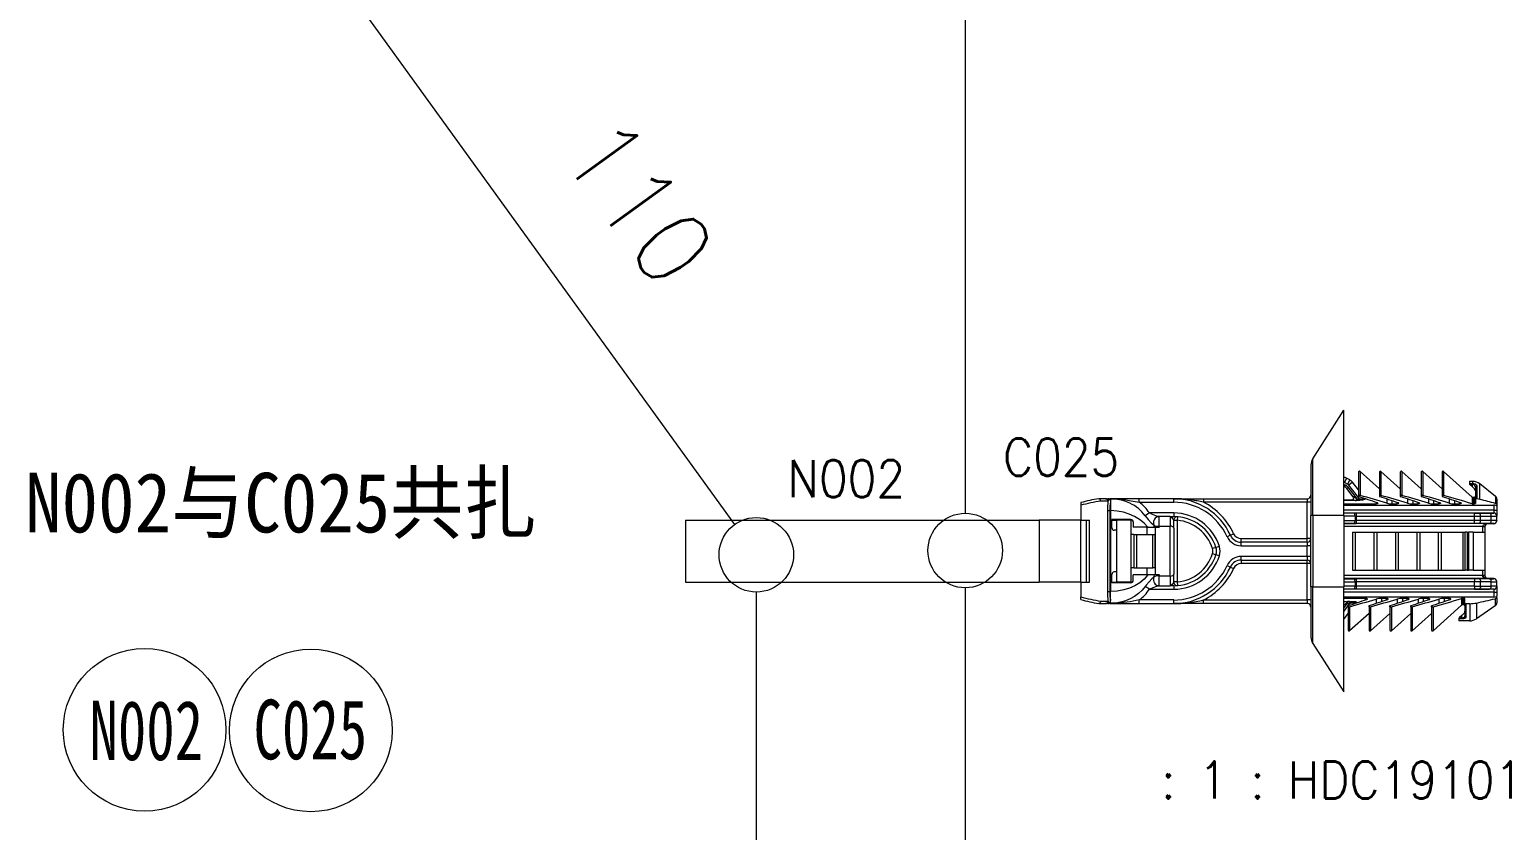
# Model space of a CAD drawing. Header units: inches. Extents: x 47316 to 59086, y 3141 to 11743.
# Drawn here: x 53202.3 to 53301.7, y 9866.9 to 9920.7 of the extents above; entities that cross this region are included whole.
import ezdxf

# ---------------------------------------------------------------- set-up
doc = ezdxf.new("R2010")
doc.units = ezdxf.units.IN
doc.header["$MEASUREMENT"] = 0
doc.styles.get("Standard").update_dxf_attribs({"font": ''})
doc.styles.get('Standard').set_extended_font_data('SimSun')
doc.linetypes.add('_VH_FELT_TAPE', pattern='A,0.4,-0.7,["FELT",Standard,S=0.3,R=0,X=-0.5,Y=-0.15],-0.7', length=1.8)

msp = doc.modelspace()

# ---------------------------------------------------------------- linework, layer by layer
at = {"color": 0, "linetype": '_VH_FELT_TAPE', "lineweight": 15, "ltscale": 5}
for p, q in [((53265.1, 9962.366), (53265.1, 9888.214)), ((53265.1, 9883.214), (53265.1, 9823.308))]:
    msp.add_line(p, q, dxfattribs=at)
at = {"color": 0, "lineweight": 15}
for p, q in [((53288.425, 9891.869), (53290.5, 9895.126)), ((53290.5, 9888.073), (53290.5, 9895.126)), ((53288.3, 9891.44), (53288.3, 9888.073)), ((53288.425, 9888.073), (53288.425, 9891.869)), ((53290.701, 9890.562), (53290.55, 9890.28)), ((53290.757, 9890.17), (53290.55, 9890.28)), ((53290.907, 9890.453), (53290.701, 9890.562)), ((53290.907, 9890.453), (53290.757, 9890.17)), ((53291.099, 9890.292), (53290.846, 9890.095)), ((53291.5, 9889.778), (53291.099, 9890.292)), ((53291.5, 9890.972), (53291.5, 9889.398)), ((53291.602, 9891.017), (53291.602, 9889.413)), ((53292.9, 9889.848), (53291.602, 9891.017)), ((53292.9, 9890.972), (53292.9, 9889.398)), ((53293.002, 9891.017), (53293.002, 9889.413)), ((53294.3, 9889.848), (53293.002, 9891.017)), ((53294.3, 9890.972), (53294.3, 9889.398)), ((53294.402, 9891.017), (53294.402, 9889.413)), ((53295.7, 9889.848), (53294.402, 9891.017)), ((53295.7, 9890.972), (53295.7, 9889.398)), ((53295.802, 9891.017), (53295.802, 9889.413)), ((53297.1, 9889.848), (53295.802, 9891.017)), ((53297.1, 9890.972), (53297.1, 9889.398)), ((53297.202, 9891.017), (53297.202, 9889.413)), ((53299.116, 9889.293), (53297.202, 9891.017)), ((53298.94, 9890.353), (53298.94, 9890.222)), ((53299.143, 9890.353), (53298.94, 9890.353)), ((53299.143, 9890.353), (53299.143, 9890.222)), ((53290.517, 9890.026), (53290.573, 9890.132)), ((53290.517, 9890.026), (53290.577, 9889.994)), ((53290.573, 9890.132), (53290.633, 9890.1)), ((53290.577, 9889.994), (53290.633, 9890.1)), ((53290.704, 9889.887), (53290.799, 9889.961)), ((53291.148, 9889.319), (53290.704, 9889.887)), ((53291.423, 9889.162), (53290.799, 9889.961)), ((53291.575, 9889.162), (53290.846, 9890.095)), ((53291.15, 9889.317), (53291.148, 9889.319)), ((53291.158, 9889.312), (53291.15, 9889.317)), ((53291.224, 9889.273), (53291.158, 9889.312)), ((53291.501, 9889.401), (53291.5, 9889.398)), ((53291.5, 9889.398), (53291.5, 9889.347)), ((53291.502, 9889.403), (53291.501, 9889.401)), ((53291.506, 9889.407), (53291.502, 9889.403)), ((53291.521, 9889.413), (53291.506, 9889.407)), ((53291.561, 9889.418), (53291.521, 9889.413)), ((53292.901, 9889.401), (53292.9, 9889.398)), ((53292.9, 9889.398), (53292.9, 9889.347)), ((53292.902, 9889.403), (53292.901, 9889.401)), ((53292.906, 9889.407), (53292.902, 9889.403)), ((53292.921, 9889.413), (53292.906, 9889.407)), ((53292.961, 9889.418), (53292.921, 9889.413)), ((53294.301, 9889.401), (53294.3, 9889.398)), ((53294.3, 9889.398), (53294.3, 9889.347)), ((53294.302, 9889.403), (53294.301, 9889.401)), ((53294.306, 9889.407), (53294.302, 9889.403)), ((53294.321, 9889.413), (53294.306, 9889.407)), ((53294.361, 9889.418), (53294.321, 9889.413)), ((53295.701, 9889.401), (53295.7, 9889.398)), ((53295.7, 9889.398), (53295.7, 9889.347)), ((53295.702, 9889.403), (53295.701, 9889.401)), ((53295.706, 9889.407), (53295.702, 9889.403)), ((53295.721, 9889.413), (53295.706, 9889.407)), ((53295.761, 9889.418), (53295.721, 9889.413)), ((53297.101, 9889.401), (53297.1, 9889.398)), ((53297.1, 9889.398), (53297.1, 9889.347)), ((53297.102, 9889.403), (53297.101, 9889.401)), ((53297.106, 9889.407), (53297.102, 9889.403)), ((53297.121, 9889.413), (53297.106, 9889.407)), ((53297.161, 9889.418), (53297.121, 9889.413)), ((53298.94, 9890.222), (53299.14, 9890.222)), ((53298.94, 9890.222), (53298.94, 9890.19)), ((53299.14, 9890.147), (53298.958, 9890.147)), ((53299.14, 9889.982), (53298.96, 9890.144)), ((53299.116, 9889.293), (53299.116, 9888.853)), ((53299.14, 9890.222), (53299.143, 9890.222)), ((53299.14, 9890.147), (53299.14, 9890.222)), ((53299.142, 9890.147), (53299.14, 9890.147)), ((53299.14, 9889.982), (53299.14, 9890.147)), ((53299.274, 9889.862), (53299.14, 9889.982)), ((53299.142, 9890.147), (53299.143, 9890.222)), ((53299.243, 9890.117), (53299.142, 9890.147)), ((53299.143, 9890.222), (53299.236, 9890.211)), ((53299.236, 9890.211), (53299.32, 9890.18)), ((53299.292, 9890.075), (53299.243, 9890.117)), ((53299.327, 9890.018), (53299.292, 9890.075)), ((53299.32, 9890.18), (53299.402, 9890.122)), ((53299.34, 9889.959), (53299.327, 9890.018)), ((53299.34, 9889.959), (53299.34, 9889.156)), ((53299.402, 9890.122), (53299.447, 9890.049)), ((53299.447, 9890.049), (53299.451, 9890.024)), ((53299.451, 9889.18), (53299.451, 9890.024)), ((53299.641, 9889.143), (53299.641, 9890.179)), ((53300.689, 9889.345), (53299.641, 9890.179)), ((53300.689, 9889.345), (53300.689, 9888.87)), ((53272.86, 9888.926), (53272.86, 9888.749)), ((53272.86, 9888.749), (53272.86, 9887.753)), ((53274.069, 9889.193), (53274.06, 9889.193)), ((53274.523, 9889.193), (53274.068, 9889.193)), ((53274.101, 9889.187), (53274.068, 9889.193)), ((53274.168, 9889.134), (53274.101, 9889.187)), ((53274.2, 9889.033), (53274.168, 9889.134)), ((53274.682, 9889.033), (53274.2, 9889.033)), ((53274.523, 9889.193), (53274.668, 9889.193)), ((53274.642, 9888.393), (53274.642, 9882.953)), ((53274.642, 9888.393), (53274.798, 9888.393)), ((53274.668, 9889.193), (53274.696, 9889.193)), ((53274.696, 9889.193), (53274.824, 9889.193)), ((53274.764, 9889.149), (53274.777, 9889.162)), ((53274.798, 9888.393), (53274.798, 9882.953)), ((53274.86, 9888.393), (53274.798, 9888.393)), ((53274.828, 9889.193), (53274.824, 9889.193)), ((53274.849, 9888.995), (53274.827, 9888.822)), ((53274.829, 9889.193), (53275.214, 9889.193)), ((53274.829, 9889.193), (53274.843, 9889.188)), ((53274.843, 9889.188), (53274.85, 9889.18)), ((53274.857, 9889.069), (53274.849, 9888.995)), ((53274.85, 9889.18), (53274.858, 9889.151)), ((53274.86, 9889.12), (53274.857, 9889.069)), ((53274.858, 9889.151), (53274.859, 9889.142)), ((53274.86, 9889.177), (53274.86, 9889.142)), ((53274.86, 9889.142), (53274.861, 9889.12)), ((53274.86, 9889.12), (53274.86, 9888.393)), ((53275.3, 9888.365), (53274.86, 9888.393)), ((53274.86, 9888.393), (53274.86, 9882.953)), ((53276.778, 9889.193), (53275.214, 9889.193)), ((53275.242, 9889.173), (53275.769, 9889.127)), ((53275.731, 9888.283), (53275.3, 9888.365)), ((53275.769, 9889.127), (53276.112, 9889.078)), ((53276.112, 9889.078), (53276.777, 9888.953)), ((53279.092, 9889.193), (53276.778, 9889.193)), ((53276.778, 9888.953), (53276.778, 9889.193)), ((53276.778, 9888.953), (53279.092, 9888.953)), ((53279.092, 9888.953), (53279.092, 9889.193)), ((53279.131, 9889.193), (53279.092, 9889.193)), ((53279.135, 9889.193), (53279.128, 9889.193)), ((53279.135, 9889.193), (53281.094, 9889.193)), ((53280.249, 9889.109), (53280.1, 9889.129)), ((53281.094, 9889.193), (53288.06, 9889.193)), ((53281.094, 9889.193), (53281.094, 9888.953)), ((53288.06, 9888.953), (53281.094, 9888.953)), ((53288.06, 9889.193), (53288.06, 9888.953)), ((53288.06, 9886.513), (53288.06, 9888.953)), ((53288.3, 9888.953), (53288.06, 9888.953)), ((53290.5, 9889.126), (53291.054, 9889.126)), ((53291.372, 9889.067), (53290.5, 9889.067)), ((53290.5, 9888.846), (53292.672, 9888.846)), ((53290.5, 9888.753), (53300.58, 9888.753)), ((53300.58, 9888.431), (53290.5, 9888.431)), ((53291.188, 9889.096), (53291.054, 9889.125)), ((53291.387, 9889.177), (53291.224, 9889.273)), ((53291.423, 9889.065), (53291.372, 9889.067)), ((53291.423, 9889.162), (53291.387, 9889.177)), ((53291.575, 9889.162), (53291.423, 9889.162)), ((53291.423, 9889.162), (53291.423, 9889.065)), ((53291.575, 9889.065), (53291.423, 9889.065)), ((53291.575, 9889.162), (53291.575, 9889.065)), ((53291.664, 9889.154), (53291.575, 9889.162)), ((53291.759, 9889.083), (53291.575, 9889.065)), ((53291.75, 9889.159), (53291.664, 9889.154)), ((53291.82, 9889.18), (53291.75, 9889.159)), ((53291.89, 9889.128), (53291.759, 9889.083)), ((53291.87, 9889.213), (53291.82, 9889.18)), ((53292.672, 9888.944), (53292.672, 9888.846)), ((53292.746, 9888.855), (53292.672, 9888.846)), ((53292.774, 9888.865), (53292.746, 9888.855)), ((53292.786, 9888.874), (53292.774, 9888.865)), ((53292.79, 9888.879), (53292.786, 9888.874)), ((53292.792, 9888.886), (53292.79, 9888.879)), ((53292.791, 9888.893), (53292.792, 9888.886)), ((53293.391, 9889.173), (53293.391, 9888.891)), ((53293.739, 9889.057), (53293.739, 9888.846)), ((53293.739, 9888.846), (53294.072, 9888.846)), ((53294.072, 9888.944), (53294.072, 9888.846)), ((53294.146, 9888.855), (53294.072, 9888.846)), ((53294.174, 9888.865), (53294.146, 9888.855)), ((53294.186, 9888.874), (53294.174, 9888.865)), ((53294.19, 9888.879), (53294.186, 9888.874)), ((53294.192, 9888.886), (53294.19, 9888.879)), ((53294.191, 9888.893), (53294.192, 9888.886)), ((53294.791, 9889.173), (53294.791, 9888.891)), ((53295.139, 9889.057), (53295.139, 9888.846)), ((53295.139, 9888.846), (53295.472, 9888.846)), ((53295.472, 9888.944), (53295.472, 9888.846)), ((53295.546, 9888.855), (53295.472, 9888.846)), ((53295.574, 9888.865), (53295.546, 9888.855)), ((53295.586, 9888.874), (53295.574, 9888.865)), ((53295.59, 9888.879), (53295.586, 9888.874)), ((53295.592, 9888.886), (53295.59, 9888.879)), ((53295.591, 9888.893), (53295.592, 9888.886)), ((53296.191, 9889.173), (53296.191, 9888.891)), ((53296.539, 9889.057), (53296.539, 9888.846)), ((53296.539, 9888.846), (53296.872, 9888.846)), ((53296.872, 9888.944), (53296.872, 9888.846)), ((53296.946, 9888.855), (53296.872, 9888.846)), ((53296.974, 9888.865), (53296.946, 9888.855)), ((53296.986, 9888.874), (53296.974, 9888.865)), ((53296.99, 9888.879), (53296.986, 9888.874)), ((53296.992, 9888.886), (53296.99, 9888.879)), ((53296.991, 9888.893), (53296.992, 9888.886)), ((53297.591, 9889.173), (53297.591, 9888.891)), ((53297.939, 9889.057), (53297.939, 9888.846)), ((53297.939, 9888.846), (53298.272, 9888.846)), ((53298.272, 9888.944), (53298.272, 9888.846)), ((53298.346, 9888.855), (53298.272, 9888.846)), ((53298.374, 9888.865), (53298.346, 9888.855)), ((53298.386, 9888.874), (53298.374, 9888.865)), ((53298.39, 9888.879), (53298.386, 9888.874)), ((53298.392, 9888.886), (53298.39, 9888.879)), ((53298.391, 9888.893), (53298.392, 9888.886)), ((53299.17, 9889.273), (53299.17, 9888.846)), ((53299.26, 9889.273), (53299.17, 9889.273)), ((53299.17, 9888.846), (53299.26, 9888.846)), ((53299.26, 9889.273), (53299.26, 9888.846)), ((53299.309, 9888.852), (53299.26, 9888.846)), ((53299.328, 9888.859), (53299.309, 9888.852)), ((53299.336, 9888.865), (53299.328, 9888.859)), ((53299.339, 9888.868), (53299.336, 9888.865)), ((53299.34, 9888.873), (53299.339, 9888.868)), ((53299.341, 9889.159), (53299.34, 9889.156)), ((53299.34, 9889.156), (53299.34, 9888.873)), ((53299.346, 9889.166), (53299.341, 9889.159)), ((53299.356, 9889.171), (53299.346, 9889.166)), ((53299.42, 9889.182), (53299.356, 9889.171)), ((53299.451, 9889.18), (53299.42, 9889.182)), ((53300.58, 9888.753), (53300.58, 9888.431)), ((53300.58, 9888.431), (53300.78, 9888.431)), ((53300.58, 9888.431), (53300.58, 9888.231)), ((53300.747, 9888.848), (53300.689, 9888.87)), ((53300.77, 9888.831), (53300.747, 9888.848)), ((53300.776, 9888.821), (53300.77, 9888.831)), ((53300.78, 9888.807), (53300.776, 9888.821)), ((53300.78, 9889.157), (53300.78, 9888.807)), ((53300.78, 9888.807), (53300.78, 9888.686)), ((53300.78, 9888.686), (53300.78, 9888.431)), ((53300.78, 9888.431), (53300.78, 9888.031)), ((53246.323, 9887.753), (53270.06, 9887.753)), ((53246.323, 9887.753), (53246.323, 9883.593)), ((53266.06, 9887.753), (53269.456, 9887.753)), ((53270.06, 9887.753), (53270.06, 9883.593)), ((53272.84, 9887.753), (53270.06, 9887.753)), ((53272.84, 9887.753), (53272.84, 9883.593)), ((53272.84, 9887.753), (53273.231, 9887.753)), ((53273.231, 9887.753), (53273.433, 9887.753)), ((53273.231, 9883.593), (53273.231, 9887.753)), ((53273.433, 9883.593), (53273.433, 9887.753)), ((53274.94, 9887.233), (53274.94, 9887.793)), ((53276.22, 9887.793), (53274.94, 9887.793)), ((53274.94, 9887.753), (53275.26, 9887.753)), ((53276.22, 9887.753), (53275.26, 9887.753)), ((53275.26, 9887.753), (53275.26, 9883.593)), ((53276.112, 9888.162), (53275.731, 9888.283)), ((53276.472, 9888), (53276.112, 9888.162)), ((53276.22, 9887.753), (53276.22, 9883.593)), ((53276.38, 9887.633), (53276.38, 9887.273)), ((53276.805, 9887.797), (53276.472, 9888)), ((53277.104, 9887.554), (53276.805, 9887.797)), ((53277.364, 9887.273), (53277.104, 9887.554)), ((53277.459, 9888.233), (53277.175, 9888.049)), ((53277.175, 9888.049), (53277.37, 9887.803)), ((53277.37, 9887.803), (53277.575, 9887.583)), ((53279.092, 9888.233), (53277.459, 9888.233)), ((53277.674, 9888.125), (53277.459, 9888.233)), ((53277.575, 9887.583), (53277.71, 9887.462)), ((53277.9, 9888.042), (53277.674, 9888.125)), ((53277.71, 9887.462), (53277.761, 9887.428)), ((53278.057, 9888.001), (53277.9, 9888.042)), ((53278.116, 9887.993), (53278.057, 9888.001)), ((53278.86, 9887.993), (53278.116, 9887.993)), ((53278.116, 9887.593), (53278.116, 9887.993)), ((53278.116, 9887.353), (53278.116, 9887.593)), ((53278.116, 9887.353), (53278.86, 9887.353)), ((53278.86, 9887.993), (53279.092, 9887.993)), ((53278.86, 9887.993), (53278.86, 9887.593)), ((53278.86, 9887.993), (53278.884, 9887.988)), ((53278.86, 9887.593), (53278.86, 9887.353)), ((53278.86, 9885.673), (53278.86, 9887.353)), ((53278.884, 9887.988), (53278.931, 9887.955)), ((53278.931, 9887.955), (53278.976, 9887.906)), ((53278.976, 9887.906), (53279.088, 9887.767)), ((53279.088, 9887.767), (53279.099, 9887.748)), ((53279.092, 9888.233), (53279.092, 9887.993)), ((53279.099, 9887.748), (53279.1, 9887.741)), ((53279.1, 9887.593), (53279.1, 9887.741)), ((53279.1, 9887.741), (53279.34, 9887.741)), ((53279.1, 9887.209), (53279.1, 9887.593)), ((53279.34, 9887.741), (53279.362, 9887.981)), ((53279.34, 9883.604), (53279.34, 9887.741)), ((53288.3, 9883.273), (53288.3, 9888.073)), ((53288.425, 9888.073), (53288.3, 9888.073)), ((53288.425, 9888.073), (53288.425, 9883.273)), ((53290.5, 9888.073), (53288.425, 9888.073)), ((53300.58, 9888.231), (53290.5, 9888.231)), ((53291.246, 9888.219), (53290.5, 9888.218)), ((53290.5, 9888.073), (53290.5, 9883.273)), ((53291.264, 9888.019), (53290.5, 9888.018)), ((53290.5, 9887.733), (53291.264, 9887.732)), ((53290.5, 9887.533), (53291.246, 9887.532)), ((53300.18, 9887.52), (53290.5, 9887.52)), ((53299.82, 9887.32), (53290.5, 9887.32)), ((53291.336, 9888.219), (53291.246, 9888.219)), ((53291.246, 9887.532), (53291.336, 9887.532)), ((53291.336, 9888.019), (53291.264, 9888.019)), ((53291.264, 9888.019), (53291.264, 9887.732)), ((53291.264, 9887.732), (53291.336, 9887.732)), ((53299.271, 9888.219), (53291.336, 9888.219)), ((53291.336, 9888.219), (53291.336, 9888.019)), ((53291.336, 9888.019), (53299.27, 9888.019)), ((53291.336, 9888.019), (53291.336, 9887.732)), ((53299.27, 9887.732), (53291.336, 9887.732)), ((53291.336, 9887.732), (53291.336, 9887.532)), ((53299.271, 9887.532), (53291.336, 9887.532)), ((53299.27, 9888.019), (53299.27, 9888.219)), ((53299.27, 9888.019), (53299.694, 9888.02)), ((53299.27, 9887.732), (53299.27, 9888.019)), ((53299.27, 9887.532), (53299.27, 9887.732)), ((53299.694, 9887.731), (53299.27, 9887.732)), ((53299.271, 9888.219), (53299.588, 9888.22)), ((53299.588, 9887.531), (53299.271, 9887.532)), ((53299.588, 9888.22), (53300.298, 9888.223)), ((53300.298, 9887.527), (53299.588, 9887.531)), ((53299.694, 9888.019), (53300.404, 9888.023)), ((53299.694, 9887.731), (53299.694, 9888.019)), ((53300.404, 9887.727), (53299.694, 9887.731)), ((53299.82, 9887.32), (53299.868, 9887.418)), ((53299.82, 9887.32), (53299.98, 9887.318)), ((53299.82, 9887.319), (53299.82, 9887.317)), ((53299.82, 9887.317), (53299.82, 9886.953)), ((53299.82, 9887.317), (53299.98, 9887.317)), ((53299.868, 9887.418), (53299.927, 9887.461)), ((53299.927, 9887.461), (53299.969, 9887.481)), ((53299.98, 9887.318), (53299.98, 9887.317)), ((53299.98, 9887.317), (53299.98, 9886.953)), ((53300.18, 9887.52), (53300.18, 9887.513)), ((53300.58, 9887.513), (53300.18, 9887.513)), ((53300.329, 9888.214), (53300.298, 9888.223)), ((53300.372, 9888.165), (53300.329, 9888.214)), ((53300.396, 9888.099), (53300.372, 9888.165)), ((53300.404, 9888.023), (53300.396, 9888.099)), ((53300.404, 9887.727), (53300.404, 9888.023)), ((53300.58, 9888.228), (53300.58, 9888.231)), ((53300.58, 9887.523), (53300.58, 9887.513)), ((53300.78, 9888.031), (53300.78, 9888.028)), ((53300.78, 9887.723), (53300.78, 9888.028)), ((53300.78, 9887.723), (53300.78, 9887.713)), ((53275.26, 9887.073), (53275.1, 9887.073)), ((53276.422, 9886.793), (53276.22, 9886.793)), ((53277.364, 9887.273), (53276.38, 9887.273)), ((53276.422, 9886.793), (53276.592, 9886.793)), ((53276.422, 9886.793), (53276.422, 9884.553)), ((53276.592, 9886.793), (53277.688, 9886.793)), ((53276.592, 9886.793), (53276.592, 9884.553)), ((53277.3, 9887.273), (53277.3, 9886.793)), ((53277.364, 9887.273), (53277.801, 9887.273)), ((53277.688, 9886.793), (53277.847, 9886.793)), ((53277.688, 9884.553), (53277.688, 9886.793)), ((53277.801, 9887.273), (53278.138, 9887.273)), ((53277.847, 9884.553), (53277.847, 9886.793)), ((53277.86, 9884.073), (53277.86, 9887.273)), ((53279.1, 9887.209), (53279.1, 9885.673)), ((53282.894, 9886.742), (53282.676, 9886.643)), ((53282.894, 9886.742), (53283.113, 9886.841)), ((53283.623, 9886.513), (53288.06, 9886.513)), ((53283.623, 9886.273), (53283.623, 9886.513)), ((53288.06, 9886.273), (53288.06, 9886.513)), ((53288.3, 9886.513), (53288.06, 9886.513)), ((53291.088, 9886.953), (53291.282, 9886.953)), ((53291.088, 9886.953), (53291.088, 9884.393)), ((53291.282, 9886.953), (53292.732, 9886.953)), ((53291.282, 9886.953), (53291.282, 9884.393)), ((53292.528, 9886.953), (53292.722, 9886.953)), ((53292.528, 9886.953), (53292.528, 9884.393)), ((53292.722, 9886.953), (53294.172, 9886.953)), ((53292.722, 9886.953), (53292.722, 9884.393)), ((53292.732, 9886.953), (53292.932, 9886.953)), ((53293.968, 9886.953), (53294.162, 9886.953)), ((53293.968, 9886.953), (53293.968, 9884.393)), ((53294.162, 9886.953), (53295.612, 9886.953)), ((53294.162, 9886.953), (53294.162, 9884.393)), ((53294.172, 9886.953), (53294.372, 9886.953)), ((53295.408, 9886.953), (53295.602, 9886.953)), ((53295.408, 9886.953), (53295.408, 9884.393)), ((53295.602, 9886.953), (53297.052, 9886.953)), ((53295.602, 9886.953), (53295.602, 9884.393)), ((53295.612, 9886.953), (53295.812, 9886.953)), ((53296.848, 9886.953), (53297.042, 9886.953)), ((53296.848, 9886.953), (53296.848, 9884.393)), ((53297.042, 9886.953), (53298.492, 9886.953)), ((53297.042, 9886.953), (53297.042, 9884.393)), ((53297.052, 9886.953), (53297.252, 9886.953)), ((53298.492, 9886.953), (53298.664, 9886.953)), ((53298.492, 9886.953), (53298.492, 9884.393)), ((53298.78, 9886.953), (53298.664, 9886.953)), ((53298.664, 9884.393), (53298.664, 9886.953)), ((53298.78, 9886.953), (53298.882, 9886.953)), ((53298.78, 9886.953), (53298.78, 9884.393)), ((53299.18, 9886.953), (53298.882, 9886.953)), ((53298.882, 9886.953), (53298.882, 9884.393)), ((53299.18, 9886.953), (53299.98, 9886.953)), ((53299.18, 9886.953), (53299.18, 9884.393)), ((53299.98, 9886.953), (53299.98, 9884.393)), ((53278.86, 9883.993), (53278.86, 9885.673)), ((53279.1, 9885.673), (53279.1, 9884.137)), ((53281.929, 9885.914), (53281.7, 9885.841)), ((53281.7, 9885.504), (53281.929, 9885.432)), ((53282.158, 9885.986), (53281.929, 9885.914)), ((53282.158, 9885.36), (53281.929, 9885.432)), ((53283.623, 9886.033), (53283.623, 9886.273)), ((53288.06, 9886.273), (53283.623, 9886.273)), ((53283.623, 9886.033), (53288.06, 9886.033)), ((53288.06, 9885.313), (53283.623, 9885.313)), ((53283.623, 9885.073), (53283.623, 9885.313)), ((53288.06, 9886.273), (53288.06, 9886.033)), ((53288.06, 9885.313), (53288.06, 9886.033)), ((53288.3, 9886.033), (53288.06, 9886.033)), ((53288.06, 9885.313), (53288.06, 9885.073)), ((53288.3, 9885.313), (53288.06, 9885.313)), ((53276.422, 9884.553), (53276.22, 9884.553)), ((53276.422, 9884.553), (53276.592, 9884.553)), ((53276.592, 9884.553), (53277.688, 9884.553)), ((53277.3, 9884.553), (53277.3, 9884.073)), ((53277.847, 9884.553), (53277.688, 9884.553)), ((53282.676, 9884.702), (53282.894, 9884.603)), ((53282.894, 9884.603), (53283.113, 9884.504)), ((53283.623, 9885.073), (53288.06, 9885.073)), ((53283.623, 9885.073), (53283.623, 9884.833)), ((53288.06, 9884.833), (53283.623, 9884.833)), ((53288.06, 9884.833), (53288.06, 9885.073)), ((53288.06, 9882.393), (53288.06, 9884.833)), ((53288.3, 9884.833), (53288.06, 9884.833)), ((53291.088, 9884.393), (53291.282, 9884.393)), ((53291.282, 9884.393), (53292.528, 9884.393)), ((53292.528, 9884.393), (53292.722, 9884.393)), ((53292.722, 9884.393), (53293.968, 9884.393)), ((53293.968, 9884.393), (53294.162, 9884.393)), ((53294.162, 9884.393), (53295.408, 9884.393)), ((53295.408, 9884.393), (53295.602, 9884.393)), ((53295.602, 9884.393), (53296.848, 9884.393)), ((53296.848, 9884.393), (53297.042, 9884.393)), ((53297.042, 9884.393), (53298.492, 9884.393)), ((53298.492, 9884.393), (53298.664, 9884.393)), ((53298.78, 9884.393), (53298.664, 9884.393)), ((53298.78, 9884.393), (53298.882, 9884.393)), ((53299.18, 9884.393), (53298.882, 9884.393)), ((53299.18, 9884.393), (53299.98, 9884.393)), ((53299.82, 9884.393), (53299.82, 9884.029)), ((53299.98, 9884.393), (53299.98, 9884.029)), ((53246.323, 9883.593), (53270.06, 9883.593)), ((53272.84, 9883.593), (53270.06, 9883.593)), ((53272.84, 9883.593), (53273.231, 9883.593)), ((53272.86, 9883.593), (53272.86, 9882.596)), ((53273.231, 9883.593), (53273.433, 9883.593)), ((53274.94, 9883.553), (53274.94, 9884.113)), ((53274.94, 9883.593), (53275.26, 9883.593)), ((53276.22, 9883.553), (53274.94, 9883.553)), ((53275.26, 9884.273), (53275.1, 9884.273)), ((53276.22, 9883.593), (53275.26, 9883.593)), ((53276.48, 9883.35), (53276.12, 9883.186)), ((53277.364, 9884.073), (53276.38, 9884.073)), ((53276.38, 9883.713), (53276.38, 9884.073)), ((53276.811, 9883.554), (53276.48, 9883.35)), ((53277.108, 9883.795), (53276.811, 9883.554)), ((53277.364, 9884.073), (53277.108, 9883.795)), ((53277.247, 9883.393), (53277.175, 9883.297)), ((53277.44, 9883.622), (53277.247, 9883.393)), ((53277.801, 9884.073), (53277.364, 9884.073)), ((53277.635, 9883.82), (53277.44, 9883.622)), ((53277.726, 9883.896), (53277.635, 9883.82)), ((53277.707, 9883.234), (53277.963, 9883.323)), ((53277.761, 9883.918), (53277.726, 9883.896)), ((53278.138, 9884.073), (53277.801, 9884.073)), ((53277.963, 9883.323), (53278.116, 9883.353)), ((53278.86, 9883.993), (53278.116, 9883.993)), ((53278.116, 9883.753), (53278.116, 9883.993)), ((53278.116, 9883.353), (53278.116, 9883.753)), ((53278.116, 9883.353), (53278.86, 9883.353)), ((53278.86, 9883.993), (53278.86, 9883.753)), ((53278.86, 9883.753), (53278.86, 9883.353)), ((53278.871, 9883.354), (53278.86, 9883.353)), ((53279.1, 9883.353), (53278.86, 9883.353)), ((53278.906, 9883.37), (53278.871, 9883.354)), ((53278.979, 9883.445), (53278.906, 9883.37)), ((53279.047, 9883.526), (53278.98, 9883.444)), ((53278.98, 9883.444), (53279.034, 9883.376)), ((53279.034, 9883.376), (53279.1, 9883.353)), ((53279.092, 9883.585), (53279.047, 9883.526)), ((53279.099, 9883.599), (53279.092, 9883.585)), ((53279.1, 9883.604), (53279.099, 9883.599)), ((53279.1, 9883.753), (53279.1, 9884.137)), ((53279.1, 9883.604), (53279.1, 9883.753)), ((53279.34, 9883.604), (53279.1, 9883.604)), ((53279.1, 9883.353), (53279.101, 9883.113)), ((53279.362, 9883.365), (53279.34, 9883.604)), ((53299.82, 9884.026), (53290.5, 9884.026)), ((53300.18, 9883.826), (53290.5, 9883.826)), ((53290.5, 9883.813), (53291.246, 9883.814)), ((53290.5, 9883.613), (53291.264, 9883.613)), ((53291.264, 9883.327), (53290.5, 9883.327)), ((53291.246, 9883.814), (53291.336, 9883.814)), ((53291.264, 9883.614), (53291.336, 9883.614)), ((53291.264, 9883.613), (53291.264, 9883.327)), ((53291.336, 9883.327), (53291.264, 9883.327)), ((53299.271, 9883.814), (53291.336, 9883.814)), ((53291.336, 9883.814), (53291.336, 9883.614)), ((53299.27, 9883.614), (53291.336, 9883.614)), ((53291.336, 9883.614), (53291.336, 9883.327)), ((53299.27, 9883.327), (53291.336, 9883.327)), ((53291.336, 9883.327), (53291.336, 9883.127)), ((53299.27, 9883.813), (53299.27, 9883.614)), ((53299.694, 9883.614), (53299.27, 9883.614)), ((53299.27, 9883.327), (53299.27, 9883.614)), ((53299.27, 9883.327), (53299.694, 9883.326)), ((53299.27, 9883.327), (53299.27, 9883.127)), ((53299.588, 9883.814), (53299.271, 9883.814)), ((53300.298, 9883.818), (53299.588, 9883.814)), ((53299.588, 9883.814), (53299.605, 9883.812)), ((53299.605, 9883.812), (53299.636, 9883.792)), ((53299.636, 9883.792), (53299.663, 9883.754)), ((53299.663, 9883.754), (53299.682, 9883.706)), ((53299.682, 9883.706), (53299.694, 9883.614)), ((53299.694, 9883.326), (53299.686, 9883.251)), ((53300.404, 9883.618), (53299.694, 9883.614)), ((53299.694, 9883.326), (53299.694, 9883.614)), ((53299.694, 9883.326), (53300.404, 9883.322)), ((53299.82, 9884.029), (53299.82, 9884.026)), ((53299.98, 9884.029), (53299.82, 9884.029)), ((53299.82, 9884.026), (53299.98, 9884.027)), ((53299.847, 9883.951), (53299.82, 9884.026)), ((53299.883, 9883.914), (53299.847, 9883.951)), ((53299.972, 9883.864), (53299.883, 9883.914)), ((53299.98, 9884.029), (53299.98, 9884.027)), ((53300.58, 9883.833), (53300.18, 9883.833)), ((53300.18, 9883.826), (53300.18, 9883.833)), ((53300.404, 9883.322), (53300.404, 9883.618)), ((53300.58, 9883.823), (53300.58, 9883.833)), ((53300.78, 9883.623), (53300.78, 9883.633)), ((53300.78, 9883.318), (53300.78, 9883.623)), ((53300.78, 9883.314), (53300.78, 9883.318)), ((53272.86, 9882.42), (53272.86, 9882.596)), ((53274.642, 9882.953), (53274.798, 9882.953)), ((53274.86, 9882.953), (53274.798, 9882.953)), ((53274.827, 9882.524), (53274.841, 9882.411)), ((53274.841, 9882.411), (53274.849, 9882.351)), ((53275.305, 9882.98), (53274.86, 9882.953)), ((53274.86, 9882.225), (53274.86, 9882.953)), ((53275.74, 9883.064), (53275.305, 9882.98)), ((53275.857, 9882.336), (53275.532, 9882.244)), ((53276.12, 9883.186), (53275.74, 9883.064)), ((53276.169, 9882.465), (53275.857, 9882.336)), ((53276.46, 9882.626), (53276.169, 9882.465)), ((53276.777, 9882.393), (53276.172, 9882.278)), ((53276.728, 9882.821), (53276.46, 9882.626)), ((53276.968, 9883.045), (53276.728, 9882.821)), ((53279.092, 9882.393), (53276.778, 9882.393)), ((53276.778, 9882.153), (53276.778, 9882.393)), ((53277.176, 9883.297), (53276.968, 9883.045)), ((53277.459, 9883.113), (53277.175, 9883.297)), ((53277.459, 9883.113), (53277.707, 9883.234)), ((53277.459, 9883.113), (53279.1, 9883.113)), ((53279.092, 9882.153), (53279.092, 9882.393)), ((53281.094, 9882.393), (53288.06, 9882.393)), ((53281.094, 9882.153), (53281.094, 9882.393)), ((53288.06, 9882.393), (53288.06, 9882.153)), ((53288.3, 9882.393), (53288.06, 9882.393)), ((53288.3, 9883.273), (53288.3, 9879.906)), ((53288.425, 9883.273), (53288.3, 9883.273)), ((53288.425, 9879.476), (53288.425, 9883.273)), ((53288.425, 9883.273), (53290.5, 9883.273)), ((53290.5, 9876.219), (53290.5, 9883.273)), ((53291.246, 9883.127), (53290.5, 9883.127)), ((53300.58, 9883.114), (53290.5, 9883.114)), ((53300.58, 9882.914), (53290.5, 9882.914)), ((53300.58, 9882.593), (53290.5, 9882.593)), ((53291.972, 9882.499), (53290.5, 9882.499)), ((53291.336, 9883.127), (53291.246, 9883.127)), ((53299.271, 9883.127), (53291.336, 9883.127)), ((53292.049, 9882.49), (53291.972, 9882.499)), ((53291.972, 9882.402), (53291.972, 9882.499)), ((53292.075, 9882.48), (53292.049, 9882.49)), ((53292.059, 9882.431), (53292.085, 9882.445)), ((53292.087, 9882.471), (53292.075, 9882.48)), ((53292.085, 9882.445), (53292.091, 9882.453)), ((53292.09, 9882.466), (53292.087, 9882.471)), ((53292.092, 9882.459), (53292.09, 9882.466)), ((53292.091, 9882.453), (53292.092, 9882.459)), ((53292.691, 9882.455), (53292.691, 9882.172)), ((53293.372, 9882.499), (53293.039, 9882.499)), ((53293.039, 9882.499), (53293.039, 9882.289)), ((53293.449, 9882.49), (53293.372, 9882.499)), ((53293.372, 9882.402), (53293.372, 9882.499)), ((53293.475, 9882.48), (53293.449, 9882.49)), ((53293.459, 9882.431), (53293.485, 9882.445)), ((53293.487, 9882.471), (53293.475, 9882.48)), ((53293.485, 9882.445), (53293.491, 9882.453)), ((53293.49, 9882.466), (53293.487, 9882.471)), ((53293.492, 9882.459), (53293.49, 9882.466)), ((53293.491, 9882.453), (53293.492, 9882.459)), ((53294.091, 9882.455), (53294.091, 9882.172)), ((53294.772, 9882.499), (53294.439, 9882.499)), ((53294.439, 9882.499), (53294.439, 9882.289)), ((53294.849, 9882.49), (53294.772, 9882.499)), ((53294.772, 9882.402), (53294.772, 9882.499)), ((53294.875, 9882.48), (53294.849, 9882.49)), ((53294.859, 9882.431), (53294.885, 9882.445)), ((53294.887, 9882.471), (53294.875, 9882.48)), ((53294.885, 9882.445), (53294.891, 9882.453)), ((53294.89, 9882.466), (53294.887, 9882.471)), ((53294.892, 9882.459), (53294.89, 9882.466)), ((53294.891, 9882.453), (53294.892, 9882.459)), ((53295.491, 9882.455), (53295.491, 9882.172)), ((53296.172, 9882.499), (53295.839, 9882.499)), ((53295.839, 9882.499), (53295.839, 9882.289)), ((53296.249, 9882.49), (53296.172, 9882.499)), ((53296.172, 9882.402), (53296.172, 9882.499)), ((53296.275, 9882.48), (53296.249, 9882.49)), ((53296.259, 9882.431), (53296.285, 9882.445)), ((53296.287, 9882.471), (53296.275, 9882.48)), ((53296.285, 9882.445), (53296.291, 9882.453)), ((53296.29, 9882.466), (53296.287, 9882.471)), ((53296.292, 9882.459), (53296.29, 9882.466)), ((53296.291, 9882.453), (53296.292, 9882.459)), ((53296.891, 9882.455), (53296.891, 9882.172)), ((53297.572, 9882.499), (53297.239, 9882.499)), ((53297.239, 9882.499), (53297.239, 9882.289)), ((53297.649, 9882.49), (53297.572, 9882.499)), ((53297.572, 9882.402), (53297.572, 9882.499)), ((53297.675, 9882.48), (53297.649, 9882.49)), ((53297.659, 9882.431), (53297.685, 9882.445)), ((53297.687, 9882.471), (53297.675, 9882.48)), ((53297.685, 9882.445), (53297.691, 9882.453)), ((53297.69, 9882.466), (53297.687, 9882.471)), ((53297.692, 9882.459), (53297.69, 9882.466)), ((53297.691, 9882.453), (53297.692, 9882.459)), ((53298.416, 9882.492), (53298.416, 9882.052)), ((53298.56, 9882.499), (53298.47, 9882.499)), ((53298.47, 9882.499), (53298.47, 9882.073)), ((53298.609, 9882.494), (53298.56, 9882.499)), ((53298.56, 9882.499), (53298.56, 9882.073)), ((53298.628, 9882.487), (53298.609, 9882.494)), ((53298.636, 9882.481), (53298.628, 9882.487)), ((53298.639, 9882.477), (53298.636, 9882.481)), ((53298.64, 9882.472), (53298.639, 9882.477)), ((53298.64, 9882.172), (53298.64, 9882.472)), ((53299.271, 9883.127), (53299.588, 9883.126)), ((53299.619, 9883.135), (53299.588, 9883.126)), ((53299.588, 9883.126), (53300.298, 9883.122)), ((53299.662, 9883.184), (53299.619, 9883.135)), ((53299.686, 9883.251), (53299.662, 9883.184)), ((53300.58, 9883.118), (53300.58, 9883.114)), ((53300.58, 9883.114), (53300.58, 9882.914)), ((53300.58, 9882.914), (53300.78, 9882.914)), ((53300.58, 9882.914), (53300.58, 9882.593)), ((53300.742, 9882.498), (53300.676, 9882.475)), ((53300.676, 9882.475), (53300.676, 9882.001)), ((53300.768, 9882.516), (53300.742, 9882.498)), ((53300.776, 9882.527), (53300.768, 9882.516)), ((53300.78, 9882.542), (53300.776, 9882.527)), ((53300.78, 9883.314), (53300.78, 9882.914)), ((53300.78, 9882.914), (53300.78, 9882.66)), ((53300.78, 9882.542), (53300.78, 9882.66)), ((53300.78, 9882.542), (53300.78, 9882.199)), ((53274.06, 9882.153), (53274.069, 9882.153)), ((53274.101, 9882.158), (53274.068, 9882.153)), ((53274.068, 9882.153), (53274.523, 9882.153)), ((53274.168, 9882.212), (53274.101, 9882.158)), ((53274.2, 9882.313), (53274.168, 9882.212)), ((53274.2, 9882.313), (53274.682, 9882.313)), ((53274.668, 9882.153), (53274.523, 9882.153)), ((53274.696, 9882.153), (53274.668, 9882.153)), ((53274.786, 9882.153), (53274.696, 9882.153)), ((53274.777, 9882.183), (53274.764, 9882.196)), ((53274.828, 9882.153), (53274.786, 9882.153)), ((53274.847, 9882.161), (53274.829, 9882.153)), ((53274.829, 9882.153), (53275.214, 9882.153)), ((53274.853, 9882.171), (53274.847, 9882.161)), ((53274.859, 9882.204), (53274.853, 9882.171)), ((53274.861, 9882.225), (53274.86, 9882.204)), ((53274.86, 9882.169), (53274.86, 9882.204)), ((53275.198, 9882.187), (53274.86, 9882.169)), ((53275.532, 9882.244), (53275.198, 9882.187)), ((53275.214, 9882.153), (53276.778, 9882.153)), ((53275.554, 9882.195), (53275.242, 9882.172)), ((53276.172, 9882.278), (53275.554, 9882.195)), ((53276.778, 9882.153), (53279.092, 9882.153)), ((53279.128, 9882.153), (53279.092, 9882.153)), ((53279.106, 9882.153), (53279.131, 9882.153)), ((53281.094, 9882.153), (53279.127, 9882.153)), ((53279.135, 9882.153), (53279.128, 9882.153)), ((53280, 9882.204), (53280.086, 9882.214)), ((53288.06, 9882.153), (53281.094, 9882.153)), ((53290.701, 9882.279), (53290.5, 9882.279)), ((53290.902, 9882.183), (53290.5, 9881.65)), ((53290.5, 9881.849), (53290.752, 9882.183)), ((53290.8, 9881.516), (53290.5, 9881.118)), ((53290.701, 9882.279), (53290.752, 9882.281)), ((53290.717, 9882.169), (53290.752, 9882.183)), ((53290.902, 9882.281), (53290.752, 9882.281)), ((53290.752, 9882.183), (53290.752, 9882.281)), ((53290.752, 9882.183), (53290.902, 9882.183)), ((53290.8, 9881.947), (53290.8, 9881.999)), ((53290.801, 9881.944), (53290.8, 9881.947)), ((53290.8, 9881.947), (53290.8, 9880.374)), ((53290.802, 9881.942), (53290.801, 9881.944)), ((53290.806, 9881.939), (53290.802, 9881.942)), ((53290.821, 9881.933), (53290.806, 9881.939)), ((53290.861, 9881.928), (53290.821, 9881.933)), ((53290.902, 9882.281), (53290.967, 9882.279)), ((53290.902, 9882.183), (53290.902, 9882.281)), ((53290.902, 9882.183), (53290.955, 9882.19)), ((53290.902, 9881.933), (53290.902, 9880.328)), ((53292.2, 9881.497), (53290.902, 9880.328)), ((53291.22, 9882.279), (53290.967, 9882.279)), ((53291.22, 9882.279), (53291.22, 9882.239)), ((53292.2, 9881.947), (53292.2, 9881.999)), ((53292.201, 9881.944), (53292.2, 9881.947)), ((53292.2, 9881.947), (53292.2, 9880.374)), ((53292.202, 9881.942), (53292.201, 9881.944)), ((53292.206, 9881.939), (53292.202, 9881.942)), ((53292.221, 9881.933), (53292.206, 9881.939)), ((53292.261, 9881.928), (53292.221, 9881.933)), ((53292.302, 9881.933), (53292.302, 9880.328)), ((53293.6, 9881.497), (53292.302, 9880.328)), ((53293.6, 9881.947), (53293.6, 9881.999)), ((53293.601, 9881.944), (53293.6, 9881.947)), ((53293.6, 9881.947), (53293.6, 9880.374)), ((53293.602, 9881.942), (53293.601, 9881.944)), ((53293.606, 9881.939), (53293.602, 9881.942)), ((53293.621, 9881.933), (53293.606, 9881.939)), ((53293.661, 9881.928), (53293.621, 9881.933)), ((53293.702, 9881.933), (53293.702, 9880.328)), ((53295, 9881.497), (53293.702, 9880.328)), ((53295, 9881.947), (53295, 9881.999)), ((53295.001, 9881.944), (53295, 9881.947)), ((53295, 9881.947), (53295, 9880.374)), ((53295.002, 9881.942), (53295.001, 9881.944)), ((53295.006, 9881.939), (53295.002, 9881.942)), ((53295.021, 9881.933), (53295.006, 9881.939)), ((53295.061, 9881.928), (53295.021, 9881.933)), ((53295.102, 9881.933), (53295.102, 9880.328)), ((53296.4, 9881.497), (53295.102, 9880.328)), ((53296.4, 9881.947), (53296.4, 9881.999)), ((53296.401, 9881.944), (53296.4, 9881.947)), ((53296.4, 9881.947), (53296.4, 9880.374)), ((53296.402, 9881.942), (53296.401, 9881.944)), ((53296.406, 9881.939), (53296.402, 9881.942)), ((53296.421, 9881.933), (53296.406, 9881.939)), ((53296.461, 9881.928), (53296.421, 9881.933)), ((53298.416, 9882.052), (53296.502, 9880.328)), ((53296.502, 9881.933), (53296.502, 9880.328)), ((53298.44, 9881.363), (53298.26, 9881.201)), ((53298.44, 9881.363), (53298.574, 9881.484)), ((53298.44, 9881.199), (53298.44, 9881.363)), ((53298.56, 9882.073), (53298.47, 9882.073)), ((53298.64, 9882.172), (53298.642, 9882.167)), ((53298.64, 9882.172), (53298.64, 9881.323)), ((53298.642, 9882.167), (53298.645, 9882.163)), ((53298.645, 9882.163), (53298.655, 9882.157)), ((53298.655, 9882.157), (53298.72, 9882.146)), ((53298.96, 9882.146), (53298.72, 9882.146)), ((53298.72, 9881.253), (53298.72, 9882.146)), ((53298.96, 9882.146), (53298.96, 9880.993)), ((53299.413, 9882.191), (53299.413, 9881.133)), ((53300.676, 9882.001), (53299.413, 9881.133)), ((53298.24, 9881.156), (53298.24, 9881.124)), ((53298.44, 9881.124), (53298.24, 9881.124)), ((53298.24, 9881.124), (53298.24, 9880.993)), ((53298.96, 9880.993), (53298.24, 9880.993)), ((53298.258, 9881.199), (53298.44, 9881.199)), ((53298.44, 9881.199), (53298.522, 9881.208)), ((53298.44, 9881.124), (53298.44, 9881.199)), ((53298.534, 9881.13), (53298.44, 9881.124)), ((53298.522, 9881.208), (53298.59, 9881.235)), ((53298.612, 9881.147), (53298.534, 9881.13)), ((53298.59, 9881.235), (53298.623, 9881.267)), ((53298.673, 9881.175), (53298.612, 9881.147)), ((53298.623, 9881.267), (53298.64, 9881.323)), ((53298.708, 9881.21), (53298.673, 9881.175)), ((53298.72, 9881.253), (53298.708, 9881.21)), ((53288.425, 9879.476), (53290.5, 9876.219))]:
    msp.add_line(p, q, dxfattribs=at)
at = {"color": 0, "linetype": '_VH_FELT_TAPE', "lineweight": 15, "ltscale": 5}
for points in [[(53221.034, 9958.101), (53223.88, 9923.062), (53249.617, 9887.456)], [(53264.242, 9823.157), (53251.084, 9859.174), (53251.082, 9882.929)]]:
    msp.add_lwpolyline(points, dxfattribs=at)
at = {"color": 0, "linetype": 'Continuous', "lineweight": 15}
for centre in [(53251.081, 9885.429), (53265.1, 9885.714)]:
    msp.add_circle(centre, 2.5, dxfattribs=at)
at = {"color": 0, "lineweight": 15}
for centre in [(53210.028, 9873.681), (53221.18, 9873.642)]:
    msp.add_circle(centre, 5.46, dxfattribs=at)
for centre, radius, start, end in [((53289.1, 9891.44), 0.8, 147.5, 180), ((53290.419, 9890.033), 0.6, 62, 82.23725), ((53290.418, 9890.032), 0.281, 61.94478, 73.02849), ((53290.626, 9889.923), 0.6, 38, 62.00003), ((53291.561, 9890.972), 0.061, 89.99999, 180), ((53291.561, 9890.972), 0.061, 48, 90.00001), ((53292.961, 9890.972), 0.061, 89.99999, 180), ((53292.961, 9890.972), 0.061, 48, 90.00001), ((53294.361, 9890.972), 0.061, 89.99999, 180), ((53294.361, 9890.972), 0.061, 48, 90.00001), ((53295.761, 9890.972), 0.061, 89.99999, 180), ((53295.761, 9890.972), 0.061, 48, 90.00001), ((53297.161, 9890.972), 0.061, 89.99999, 180), ((53297.161, 9890.972), 0.061, 48, 90.00001), ((53299.143, 9889.553), 0.8, 51.50011, 89.99999), ((53288.06, 9889.433), 0.24, 270, 0), ((53290.329, 9889.673), 0.52, 62, 70.82444), ((53290.329, 9889.673), 0.4, 62, 64.72287), ((53290.389, 9889.641), 0.4, 38, 62), ((53290.389, 9889.641), 0.52, 38, 62), ((53290.628, 9889.925), 0.277, 37.91304, 62.08289), ((53291.053, 9889.246), 0.12, 269.99999, 38), ((53291.053, 9889.246), 0.12, 270.25263, 37.75417), ((53291.034, 9889.236), 0.141, 22.57139, 36.10951), ((53291.525, 9889.357), 0.0276, 202.52389, 264.99574), ((53244.438, 9746.923), 149.988, 71.20603, 71.70415), ((53291.563, 9889.264), 0.154, 75.45072, 90.8265), ((53236.313, 9696.336), 200.837, 73.48892, 74.02055), ((53292.925, 9889.357), 0.0276, 202.52389, 264.99574), ((53245.838, 9746.923), 149.988, 71.20603, 71.70415), ((53292.963, 9889.264), 0.154, 75.45072, 90.8265), ((53237.713, 9696.336), 200.837, 73.48892, 74.02055), ((53294.325, 9889.357), 0.0276, 202.52389, 264.99574), ((53247.238, 9746.923), 149.988, 71.20603, 71.70415), ((53294.363, 9889.264), 0.154, 75.45072, 90.8265), ((53239.113, 9696.336), 200.837, 73.48892, 74.02055), ((53295.725, 9889.357), 0.0276, 202.52389, 264.99574), ((53248.638, 9746.923), 149.988, 71.20603, 71.70415), ((53295.763, 9889.264), 0.154, 75.45072, 90.8265), ((53240.513, 9696.336), 200.837, 73.48892, 74.02055), ((53297.125, 9889.357), 0.0276, 202.52389, 264.99574), ((53250.038, 9746.923), 149.988, 71.20603, 71.70415), ((53297.163, 9889.264), 0.154, 75.45072, 90.8265), ((53249.559, 9722.653), 173.432, 73.39664, 74.05557), ((53299.001, 9890.19), 0.061, 180, 227.99682), ((53299.17, 9889.353), 0.08, 228, 270), ((53299.26, 9889.353), 0.08, 270, 0), ((53299.14, 9889.713), 0.2, 2.10125, 48.00109), ((53300.54, 9889.157), 0.24, 0, 51.50011), ((53276.07, 9877.322), 12.04, 99.61153, 105.46282), ((53276.325, 9875.678), 13.523, 99.03931, 104.84556), ((53280.357, 9888.349), 5.715, 173.13316, 179.56642), ((53274.666, 9889.062), 0.131, 41.67519, 89.16178), ((53275.023, 9888.876), 0.375, 133.46429, 155.34013), ((53274.694, 9889.066), 0.127, 49.31526, 89.47019), ((53274.859, 9889.291), 0.171, 236.11438, 270.25071), ((53274.858, 9889.309), 0.167, 241.40905, 270.60236), ((53274.852, 9889.099), 0.0975, 104.15216, 139.75662), ((53278.615, 9888.347), 3.818, 172.86473, 179.31936), ((53275.211, 9885.369), 3.824, 89.95752, 95.26547), ((53275.016, 9884.966), 4.213, 86.9284, 92.12435), ((53274.873, 9886.243), 2.933, 83.66718, 90.25244), ((53274.867, 9886.169), 3.008, 64.55431, 83.71805), ((53275.209, 9889.156), 0.0373, 27.33783, 81.83856), ((53275.016, 9886.456), 2.684, 36.41493, 64.78868), ((53275.152, 9886.729), 2.754, 33.08557, 53.81074), ((53279.092, 9885.018), 4.175, 24.39574, 90.00001), ((53279.092, 9885.018), 3.935, 24.39573, 90.00001), ((53279.084, 9881.13), 8.063, 82.76748, 89.66989), ((53278.812, 9878.993), 10.218, 77.09491, 81.91635), ((53279.092, 9885.018), 4.415, 24.39574, 63.03375), ((53291.44, 9890.043), 0.979, 255.09808, 266.01185), ((53290.657, 9889.221), 0.731, 347.83181, 356.54573), ((53291.776, 9889.364), 0.261, 295.84196, 315.9144), ((53292.747, 9888.86), 0.0554, 37.11799, 77.86447), ((53293.721, 9890.11), 1.263, 254.84281, 270.80966), ((53294.147, 9888.86), 0.0554, 37.11799, 77.86447), ((53295.121, 9890.11), 1.263, 254.84281, 270.80966), ((53295.547, 9888.86), 0.0554, 37.11799, 77.86447), ((53296.521, 9890.11), 1.263, 254.84281, 270.80966), ((53296.947, 9888.86), 0.0554, 37.11799, 77.86447), ((53297.921, 9890.11), 1.263, 254.84281, 270.80966), ((53298.347, 9888.86), 0.0554, 37.11799, 77.86447), ((53299.167, 9889.038), 0.192, 254.70836, 270.87592), ((53299.235, 9887.527), 1.667, 75.90991, 82.56616), ((53266.074, 9757.949), 135.421, 75.18979, 75.64819), ((53276.22, 9887.633), 0.16, 0, 90.00001), ((53278.125, 9887.598), 0.396, 104.31129, 160.86223), ((53276.654, 9887.061), 1.167, 10.46143, 18.33558), ((53277.268, 9887.076), 0.892, 12.71663, 18.05003), ((53279.092, 9885.018), 3.215, 17.52203, 90.00001), ((53279.092, 9885.018), 2.975, 17.52203, 90.00001), ((53279.34, 9887.741), 0.24, 85.32309, 179.94786), ((53279.092, 9885.018), 2.735, 17.52203, 84.80147), ((53300.177, 9886.943), 0.577, 89.66258, 111.11516), ((53300.184, 9887.316), 0.204, 91.09303, 179.30828), ((53300.18, 9887.313), 0.2, 90.00126, 180.00126), ((53300.355, 9895.005), 6.781, 269.51953, 271.90318), ((53300.355, 9880.746), 6.781, 88.0968, 90.4805), ((53300.48, 9900.073), 12.05, 269.63924, 271.42764), ((53300.48, 9875.678), 12.049, 88.57236, 90.36077), ((53300.58, 9887.723), 0.2, 270.04557, 359.95191), ((53300.58, 9887.713), 0.2, 270.00126, 0.00126), ((53275.1, 9887.233), 0.16, 180, 270), ((53283.623, 9887.073), 1.04, 204.39587, 270), ((53283.623, 9887.073), 0.8, 204.39587, 270), ((53283.623, 9887.073), 0.56, 204.39592, 270), ((53288.06, 9886.513), 0.24, 270, 359.35594), ((53279.092, 9886.327), 2.975, 270.15001, 342.47797), ((53279.092, 9886.327), 3.215, 270.13881, 342.47797), ((53279.092, 9886.327), 2.735, 275.19853, 342.47797), ((53281.166, 9885.673), 0.56, 342.47797, 17.52203), ((53281.166, 9885.673), 0.8, 342.47797, 17.52203), ((53281.166, 9885.673), 1.04, 342.47797, 17.52203), ((53283.623, 9884.273), 1.04, 89.99999, 155.60403), ((53279.092, 9886.327), 3.935, 270, 335.6043), ((53279.092, 9886.327), 4.175, 270, 335.60428), ((53279.092, 9886.327), 4.415, 296.96625, 335.60425), ((53283.623, 9884.273), 0.8, 89.99999, 155.60403), ((53283.623, 9884.273), 0.56, 90.00001, 155.60413), ((53288.06, 9884.833), 0.24, 0.64407, 90.00001), ((53275.1, 9884.113), 0.16, 89.99999, 180), ((53276.22, 9883.713), 0.16, 269.99996, 0), ((53278.125, 9883.747), 0.396, 199.05704, 255.85783), ((53276.654, 9884.284), 1.166, 341.66307, 349.53992), ((53277.268, 9884.269), 0.892, 341.94992, 347.28343), ((53279.34, 9883.604), 0.24, 180.06277, 274.71996), ((53300.177, 9884.405), 0.579, 249.27655, 270.30686), ((53300.18, 9884.033), 0.2, 179.99874, 269.99874), ((53300.184, 9884.03), 0.204, 180.69155, 268.90706), ((53300.355, 9890.599), 6.781, 269.51951, 271.9032), ((53300.479, 9895.719), 12.101, 269.64335, 271.42417), ((53300.48, 9871.27), 12.052, 88.57251, 90.36053), ((53300.58, 9883.633), 0.2, 359.99874, 89.99874), ((53300.58, 9883.622), 0.2, 0.04809, 89.95443), ((53276.325, 9895.669), 13.524, 255.15483, 260.96043), ((53276.069, 9894.02), 12.036, 254.53656, 260.39085), ((53280.422, 9882.999), 5.781, 180.46111, 186.82), ((53278.253, 9882.975), 3.455, 180.36306, 187.49621), ((53273.739, 9882.188), 1.122, 1.89656, 8.32615), ((53275.152, 9884.616), 2.754, 306.18926, 326.91443), ((53278.82, 9892.297), 10.162, 277.15562, 282.9305), ((53243.738, 10024.423), 149.988, 288.29585, 288.79397), ((53235.613, 10075.01), 200.837, 285.97945, 286.51107), ((53245.138, 10024.423), 149.988, 288.29585, 288.79397), ((53237.013, 10075.01), 200.837, 285.97945, 286.51107), ((53293.021, 9881.236), 1.263, 89.19034, 105.15718), ((53246.538, 10024.423), 149.988, 288.29585, 288.79397), ((53238.413, 10075.01), 200.837, 285.97945, 286.51107), ((53294.421, 9881.236), 1.263, 89.19034, 105.15718), ((53247.938, 10024.423), 149.988, 288.29585, 288.79397), ((53239.813, 10075.01), 200.837, 285.97945, 286.51107), ((53295.821, 9881.236), 1.263, 89.19034, 105.15718), ((53249.338, 10024.423), 149.988, 288.29585, 288.79397), ((53248.859, 10048.693), 173.432, 285.94443, 286.60336), ((53297.221, 9881.236), 1.263, 89.19034, 105.15718), ((53298.467, 9882.307), 0.192, 89.12407, 105.29164), ((53260.021, 10060.524), 182.632, 282.45624, 282.8623), ((53300.355, 9876.341), 6.781, 88.09681, 90.48047), ((53274.666, 9882.284), 0.131, 270.82659, 318.18568), ((53275.023, 9882.469), 0.375, 204.65758, 226.5323), ((53274.694, 9882.28), 0.127, 270.52915, 310.67856), ((53274.859, 9882.055), 0.171, 89.74409, 123.94395), ((53274.858, 9882.036), 0.167, 89.40149, 118.4157), ((53274.852, 9882.247), 0.0974, 220.25227, 255.85847), ((53275.016, 9886.379), 4.213, 267.87565, 273.0716), ((53275.211, 9885.977), 3.824, 264.73452, 270.04248), ((53275.209, 9882.189), 0.0373, 278.16145, 332.66217), ((53279.089, 9890.21), 8.057, 270.29711, 276.487), ((53288.06, 9881.913), 0.24, 0, 90.00001), ((53290.859, 9880.857), 1.431, 96.34243, 104.52356), ((53290.385, 9882.091), 0.119, 344.34361, 15.8336), ((53291.076, 9881.254), 0.977, 120.18017, 126.1335), ((53290.939, 9881.601), 0.611, 111.36024, 125.44667), ((53289.999, 9882.125), 0.719, 3.51673, 12.35269), ((53290.825, 9881.988), 0.0276, 95.00426, 157.47612), ((53290.863, 9882.081), 0.154, 269.1735, 284.54929), ((53291.706, 9882.14), 0.752, 169.32888, 176.18653), ((53291.001, 9881.511), 0.68, 76.69723, 93.83468), ((53290.879, 9880.911), 1.371, 75.57848, 86.3059), ((53291.141, 9882.061), 0.113, 49.19906, 81.92672), ((53291.274, 9882.126), 0.126, 115.64292, 157.92961), ((53291.215, 9881.965), 0.314, 51.79306, 89.05978), ((53291.181, 9881.993), 0.249, 51.39292, 81.01437), ((53292.225, 9881.988), 0.0276, 95.00426, 157.47612), ((53292.263, 9882.081), 0.154, 269.1735, 284.54929), ((53293.625, 9881.988), 0.0276, 95.00426, 157.47612), ((53293.663, 9882.081), 0.154, 269.1735, 284.54929), ((53295.025, 9881.988), 0.0276, 95.00426, 157.47612), ((53295.063, 9882.081), 0.154, 269.1735, 284.54929), ((53296.425, 9881.988), 0.0276, 95.00426, 157.47612), ((53296.463, 9882.081), 0.154, 269.1735, 284.54929), ((53298.47, 9881.993), 0.08, 89.99999, 132), ((53298.56, 9881.993), 0.08, 0, 90.00001), ((53298.44, 9881.632), 0.2, 311.99891, 0), ((53298.977, 9884.294), 2.148, 269.55579, 281.72469), ((53300.54, 9882.199), 0.24, 304.49641, 0), ((53290.861, 9880.374), 0.061, 180, 270), ((53292.261, 9880.374), 0.061, 180, 270), ((53293.661, 9880.374), 0.061, 180, 270), ((53295.061, 9880.374), 0.061, 180, 270), ((53296.461, 9880.374), 0.061, 180, 270), ((53298.301, 9881.156), 0.061, 132.00227, 179.99682), ((53298.96, 9881.793), 0.8, 270, 304.49641), ((53289.1, 9879.906), 0.8, 180, 212.50001), ((53290.861, 9880.374), 0.061, 270, 312), ((53292.261, 9880.374), 0.061, 270, 312), ((53293.661, 9880.374), 0.061, 270, 312), ((53295.061, 9880.374), 0.061, 270, 312), ((53296.461, 9880.374), 0.061, 270, 312)]:
    msp.add_arc(centre, radius, start, end, dxfattribs=at)
for centre, major_axis, ratio, start_param, end_param in [((53299.42, 9889.959), (0.08, 0), 0.874863, 1.175716, 3.141605), ((53274.523, 9889.033), (0, -0.16), 0.992375, 1.570796, 3.141593), ((53300.58, 9888.686), (0.2, 0), 0.334595, 0.000007, 1.570803), ((53278.116, 9887.593), (0, -0.4), 0.972565, 4.366754, 5.137179), ((53278.116, 9887.593), (-0.385, -0.11), 0.584917, 0.264392, 1.405219), ((53278.116, 9887.593), (0, -0.4), 0.972565, 3.141593, 3.373502), ((53278.86, 9887.209), (0.24, 0), 0.6, 0, 1.570796), ((53279.092, 9887.753), (0, -0.24), 0.627421, 3.141593, 4.022084), ((53291.246, 9888.019), (0, 0.2), 0.09053, 4.712317, 6.274423), ((53291.246, 9887.732), (0, 0.2), 0.09053, 3.150355, 4.712461), ((53299.588, 9888.02), (0.001, -0.2), 0.529906, 1.567914, 3.131304), ((53299.588, 9887.731), (-0.001, -0.2), 0.529909, 0.010293, 1.573695), ((53300.298, 9887.727), (0.001, 0.2), 0.529908, 3.151883, 4.715279), ((53300.58, 9888.031), (0.2, 0), 0.999962, 0.00069, 1.571486), ((53300.58, 9888.028), (-0.2, 0), 0.999962, 3.142282, 4.713079), ((53278.116, 9883.753), (0, -0.4), 0.972565, 4.287599, 5.056495), ((53278.116, 9883.753), (0.385, -0.11), 0.584917, 1.736374, 2.877201), ((53278.116, 9883.753), (0, -0.4), 0.972565, 6.054549, 6.283185), ((53278.86, 9884.137), (0.24, 0), 0.6, 4.712389, 6.283185), ((53291.246, 9883.614), (0, -0.2), 0.09053, 1.570725, 3.13283), ((53291.246, 9883.327), (0, -0.2), 0.09053, 0.008763, 1.570868), ((53300.298, 9883.618), (0.001, -0.2), 0.529908, 1.567907, 3.131302), ((53300.298, 9883.322), (-0.001, -0.2), 0.529907, 0.010289, 1.57368), ((53300.58, 9883.318), (0.2, 0), 0.999962, 4.711699, 6.282496), ((53300.58, 9883.314), (0.2, 0), 0.999962, 4.711699, 6.282496), ((53300.58, 9882.66), (-0.2, 0), 0.334595, 1.57079, 3.141586), ((53274.523, 9882.313), (0, 0.16), 0.992375, 3.141593, 4.712389), ((53298.72, 9881.323), (-0.08, 0), 0.88176, 6.283173, 7.853969)]:
    msp.add_ellipse(centre, major_axis=major_axis, ratio=ratio, start_param=start_param, end_param=end_param, dxfattribs=at)

# ---------------------------------------------------------------- texts
for s, width, p in [('N002与C025共扎', 0.9, (53202.005, 9886.928)), ('N002', 0.7, (53206.33, 9871.644)), ('C025', 0.7, (53217.342, 9871.702))]:
    msp.add_text(s, height=4, dxfattribs=dict(at, width=width)).set_placement(p)
at = {"color": 7, "linetype": '_VH_FELT_TAPE', "lineweight": 18, "ltscale": 5, "insert": (53241.84, 9915.285), "char_height": 5, "width": 12.85714, "attachment_point": 1, "rotation": 305.85984}
msp.add_mtext('\\Fromans.shx;\\W0.9000000000;\\T1.0000000000;\\o\\l110', dxfattribs=at)
at = {"color": 21, "linetype": 'Continuous', "lineweight": 15, "char_height": 2.5, "attachment_point": 1}
for s, insert, width in [('\\Fromans.shx;\\W0.9000000000;\\T1.0000000000;\\o\\lC025', (53267.631, 9893.232), 8.67857), ('\\Fromans.shx;\\W0.9000000000;\\T1.0000000000;\\o\\lN002', (53253.162, 9891.785), 8.78571)]:
    msp.add_mtext(s, dxfattribs=dict(at, insert=insert, width=width))
at = {"color": 42, "linetype": 'Continuous', "lineweight": 15, "insert": (53276.714, 9871.559), "char_height": 2.5, "width": 30.85714, "attachment_point": 1}
msp.add_mtext('\\Fromans.shx;\\W0.9000000000;\\T1.0000000000;\\o\\l : 1 : HDC19101', dxfattribs=at)

doc.saveas('drawing.dxf')
